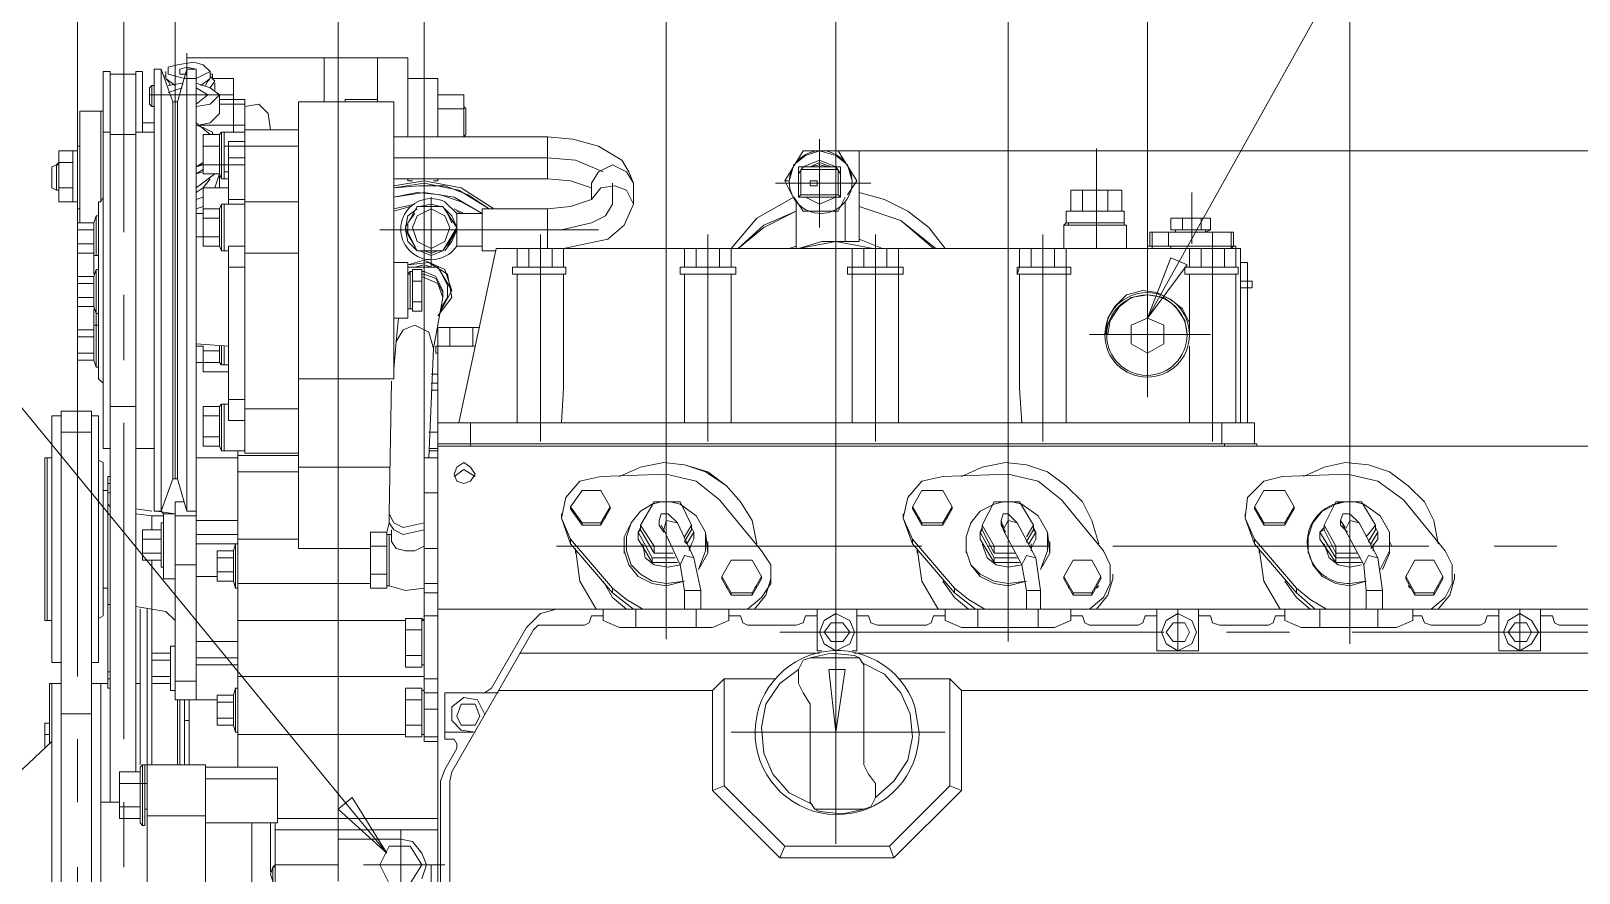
# Model space of a CAD drawing. Header units: millimetres. Extents: x 0.2 to 11.3, y 0.2 to 8.
# Drawn here: x 1.082 to 2.191, y 2.185 to 2.788 of the extents above; entities that cross this region are included whole.
import ezdxf

# ---------------------------------------------------------------- set-up
doc = ezdxf.new("R2010")
doc.units = ezdxf.units.MM
doc.layers.add('PDF_几何图形', color=7, linetype='Continuous')

msp = doc.modelspace()

# ---------------------------------------------------------------- linework, layer by layer
at = {"layer": 'PDF_几何图形', "lineweight": 13}
for points in [[(1.7267, 3.3989), (1.6583, 3.3989), (1.6583, 2.2856)], [(2.3183, 3.2839), (2.2733, 3.2839), (1.8817, 2.5822), (1.87, 2.5772), (1.87, 2.5639)], [(0.87, 2.9939), (0.87, 2.8422), (1.115, 2.8422), (1.115, 2.5156), (1.115, 2.3256)], [(0.9917, 2.9939), (0.9917, 2.8889), (1.1483, 2.8889), (1.1483, 2.7572)], [(1.115, 2.9939), (1.115, 2.9339), (1.185, 2.9339), (1.185, 2.7372), (1.185, 2.4672)], [(1.2383, 2.9939), (1.2383, 2.9339), (1.3017, 2.9339), (1.3017, 2.1856)], [(1.3633, 2.9939), (1.3633, 2.4572), (1.3733, 2.4572)], [(1.5367, 2.9939), (1.5367, 2.4506)], [(1.7817, 2.9939), (1.7817, 2.4506)], [(1.8817, 2.9939), (1.8817, 2.5822), (1.8933, 2.5772), (1.8933, 2.5639)], [(2.0267, 2.9939), (2.0267, 2.4506)], [(1.3367, 2.1989), (0.7, 2.9756), (0.655, 2.9756)], [(1.1933, 2.7572), (1.1883, 2.7572), (1.1883, 2.7606), (1.1933, 2.7622), (1.2, 2.7606), (1.2, 2.3306), (1.2, 2.3089)], [(1.1933, 2.7172), (1.1933, 2.7722)], [(1.3517, 2.7122), (1.3517, 2.7406), (1.3517, 2.7689), (1.1933, 2.7689), (1.1933, 2.7606), (1.1933, 2.4439)], [(1.2917, 2.7372), (1.2917, 2.7689)], [(1.33, 2.7689), (1.33, 2.7372)], [(1.1383, 2.2356), (1.1383, 2.7572), (1.1383, 2.7589), (1.1333, 2.7589), (1.1333, 2.7156), (1.1333, 2.4889), (1.1383, 2.4889), (1.1383, 2.7156), (1.1383, 2.7589)], [(1.1483, 2.6439), (1.1483, 2.7589)], [(1.1567, 2.3189), (1.1567, 2.3206), (1.1567, 2.2572), (1.1567, 2.7572), (1.1567, 2.7589), (1.1567, 2.7156), (1.1567, 2.4889), (1.17, 2.4889)], [(1.1617, 2.7156), (1.1617, 2.7589), (1.1567, 2.7589)], [(1.175, 2.7606), (1.17, 2.7606), (1.17, 2.4439), (1.175, 2.4439), (1.1767, 2.4422), (1.185, 2.4422), (1.1717, 2.4439)], [(1.1783, 2.7589), (1.1783, 2.7539), (1.18, 2.7522), (1.1817, 2.7489)], [(1.185, 2.7489), (1.1783, 2.7539)], [(1.2, 2.7606), (1.1933, 2.7606), (1.1867, 2.7372), (1.1867, 2.4672), (1.1933, 2.4439), (1.2, 2.4439)], [(1.2033, 2.7489), (1.21, 2.7539)], [(1.2067, 2.7489), (1.2083, 2.7522), (1.21, 2.7539), (1.21, 2.7589)], [(1.2117, 2.7572), (1.21, 2.7572), (1.2117, 2.7572), (1.2117, 2.7539), (1.2267, 2.7539), (1.2267, 2.7156)], [(1.21, 2.7556), (1.2133, 2.7522), (1.21, 2.7472)], [(1.3517, 2.7539), (1.3733, 2.7539), (1.3733, 2.7122), (1.3917, 2.7122), (1.3917, 2.7422), (1.3733, 2.7422)], [(1.2267, 2.7422), (1.1667, 2.7422)], [(1.17, 2.7489), (1.1683, 2.7489)], [(1.19, 2.7506), (1.18, 2.7489)], [(1.18, 2.7439), (1.19, 2.7472)], [(1.2, 2.7506), (1.21, 2.7472), (1.2167, 2.7422)], [(1.2, 2.7472), (1.2083, 2.7422), (1.2, 2.7356)], [(1.235, 2.7206), (1.2017, 2.7206), (1.21, 2.7222), (1.2167, 2.7289), (1.2167, 2.7422), (1.21, 2.7356), (1.2, 2.7339)], [(1.2133, 2.7456), (1.2133, 2.7506)], [(1.1333, 2.6689), (1.1317, 2.6656), (1.13, 2.6656), (1.1317, 2.6656), (1.1317, 2.7306), (1.1167, 2.7306), (1.1167, 2.6506)], [(1.1333, 2.7306), (1.1317, 2.7306)], [(1.17, 2.7339), (1.1683, 2.7339)], [(1.1867, 2.7372), (1.1833, 2.7372), (1.185, 2.7372)], [(1.2733, 2.5389), (1.3417, 2.5389), (1.3417, 2.7372), (1.2733, 2.7372), (1.2733, 2.4172), (1.2733, 2.4856), (1.235, 2.4856), (1.235, 2.7389), (1.2267, 2.7389), (1.2167, 2.7389)], [(1.2167, 2.7356), (1.235, 2.7356)], [(1.235, 2.7339), (1.245, 2.7356), (1.2517, 2.7289), (1.2533, 2.7172)], [(1.33, 2.7389), (1.3067, 2.7389), (1.3067, 2.7372)], [(1.3917, 2.7322), (1.3733, 2.7322)], [(1.3917, 2.7339), (1.3933, 2.7322), (1.3933, 2.7139), (1.3917, 2.7122)], [(1.17, 2.7222), (1.1617, 2.7222)], [(1.21, 2.7139), (1.2, 2.7222), (1.2, 2.7206), (1.205, 2.7189), (1.2117, 2.7156), (1.2117, 2.7139)], [(1.1383, 2.7156), (1.1333, 2.7156)], [(1.1383, 2.7156), (1.1383, 2.7156)], [(1.1567, 2.7139), (1.1383, 2.7139)], [(1.1567, 2.7156), (1.1567, 2.7156)], [(1.17, 2.7156), (1.1567, 2.7156)], [(1.22, 2.6822), (1.22, 2.7156), (1.2183, 2.7156), (1.2183, 2.6822), (1.2167, 2.6856), (1.2133, 2.6856), (1.2, 2.6756)], [(1.2133, 2.6756), (1.2167, 2.6856), (1.205, 2.6856), (1.205, 2.7139), (1.2167, 2.7139), (1.2183, 2.7156), (1.235, 2.7156)], [(1.2167, 2.7139), (1.2167, 2.7056)], [(1.2233, 2.6639), (1.2233, 2.7089), (1.235, 2.7089)], [(1.2733, 2.7172), (1.235, 2.7172)], [(1.3417, 2.6822), (1.4517, 2.6822), (1.4517, 2.7122), (1.3417, 2.7122)], [(1.5133, 2.6789), (1.51, 2.6872), (1.505, 2.6956), (1.4883, 2.7056), (1.47, 2.7106), (1.4517, 2.7122)], [(1.6467, 2.7106), (1.6467, 2.6472)], [(1.115, 2.6656), (1.1017, 2.6656), (1.1017, 2.7022), (1.1117, 2.7022), (1.1117, 2.6656)], [(1.1117, 2.7022), (1.115, 2.7022)], [(1.1167, 2.6606), (1.115, 2.6606), (1.115, 2.7056), (1.1167, 2.7056)], [(1.2167, 2.6922), (1.2167, 2.6856), (1.2167, 2.7056), (1.205, 2.7056)], [(1.2733, 2.7056), (1.235, 2.7056), (1.22, 2.7056)], [(1.235, 2.6972), (1.2233, 2.6972)], [(1.4917, 2.6872), (1.4717, 2.6956), (1.4517, 2.6972), (1.3417, 2.6972)], [(1.6267, 2.6706), (1.6217, 2.6806), (1.625, 2.6806), (1.6283, 2.6922), (1.6367, 2.6989), (1.6467, 2.7022), (1.6583, 2.6989), (1.6667, 2.6922), (1.67, 2.6806)], [(1.6217, 2.6806), (1.635, 2.7022), (1.6217, 2.6806)], [(1.6617, 2.6756), (1.6617, 2.6856), (1.6583, 2.6906), (1.6467, 2.6956), (1.635, 2.6906), (1.6317, 2.6856), (1.6317, 2.6756)], [(1.635, 2.7022), (1.635, 2.7022)], [(1.635, 2.7022), (1.66, 2.7022), (1.635, 2.7022)], [(1.6483, 2.7022), (1.6483, 2.7022)], [(1.6483, 2.7022), (1.675, 2.7022)], [(1.6733, 2.6806), (1.66, 2.7022), (1.6733, 2.6806)], [(1.66, 2.7022), (1.66, 2.7022)], [(3.4183, 2.7022), (1.675, 2.7022), (1.675, 2.6372), (1.665, 2.6372)], [(1.845, 2.6322), (1.845, 2.7039)], [(1.1, 2.6922), (1.0967, 2.6906)], [(1.1017, 2.6922), (1.1, 2.6922), (1.1017, 2.6939), (1.1117, 2.6939)], [(1.205, 2.6922), (1.2033, 2.6922), (1.2, 2.6906), (1.205, 2.6939)], [(1.235, 2.6922), (1.205, 2.6922), (1.2, 2.6906), (1.2, 2.6856), (1.205, 2.6889)], [(1.205, 2.6872), (1.2, 2.6856)], [(1.2133, 2.6856), (1.2133, 2.6856)], [(1.22, 2.6872), (1.2233, 2.6872)], [(1.5133, 2.6639), (1.5083, 2.6739), (1.5, 2.6772), (1.49, 2.6756), (1.4833, 2.6672), (1.4833, 2.6789), (1.4883, 2.6872), (1.4983, 2.6922), (1.5083, 2.6872), (1.5133, 2.6789), (1.5133, 2.6639), (1.5067, 2.6489), (1.495, 2.6389), (1.4633, 2.6322), (1.43, 2.6322)], [(1.6317, 2.6906), (1.6317, 2.6689), (1.6333, 2.6706), (1.6333, 2.6889), (1.66, 2.6889), (1.66, 2.6706), (1.6617, 2.6689), (1.6617, 2.6906)], [(1.6617, 2.6906), (1.6317, 2.6906), (1.6617, 2.6906)], [(1.6533, 2.6906), (1.6467, 2.6922), (1.64, 2.6906), (1.6467, 2.6939), (1.655, 2.6906)], [(1.1017, 2.6739), (1.1, 2.6739)], [(1.1117, 2.6756), (1.1017, 2.6756)], [(1.205, 2.6756), (1.2, 2.6722), (1.205, 2.6756), (1.21, 2.6822)], [(1.2233, 2.6756), (1.205, 2.6756), (1.205, 2.6606)], [(1.2167, 2.6756), (1.2167, 2.6822), (1.2167, 2.6839)], [(1.2233, 2.6822), (1.2183, 2.6822)], [(1.4133, 2.6606), (1.39, 2.6756), (1.3633, 2.6806), (1.3417, 2.6772)], [(1.355, 2.6806), (1.3517, 2.6806), (1.3517, 2.6822)], [(1.3733, 2.6822), (1.3733, 2.6806), (1.37, 2.6806)], [(1.4517, 2.6822), (1.4683, 2.6806), (1.4833, 2.6756)], [(1.4617, 2.6456), (1.4833, 2.6506), (1.4933, 2.6556), (1.4983, 2.6639), (1.4983, 2.6789)], [(1.6833, 2.6789), (1.615, 2.6789)], [(1.64, 2.6789), (1.645, 2.6789)], [(1.6667, 2.6706), (1.6733, 2.6806)], [(1.67, 2.6806), (1.67, 2.6806)], [(1.6733, 2.6806), (1.6733, 2.6806)], [(1.8633, 2.6589), (1.8633, 2.6739), (1.8267, 2.6739), (1.8267, 2.6589)], [(1.835, 2.6589), (1.835, 2.6739)], [(1.8533, 2.6739), (1.8533, 2.6589)], [(1.1333, 2.5356), (1.13, 2.5389), (1.13, 2.6656)], [(1.205, 2.6689), (1.2, 2.6672)], [(1.205, 2.6622), (1.2, 2.6606)], [(1.235, 2.6639), (1.2183, 2.6639)], [(1.22, 2.6639), (1.22, 2.6306)], [(1.235, 2.6672), (1.2233, 2.6672)], [(1.235, 2.6656), (1.2733, 2.6656)], [(1.405, 2.6572), (1.39, 2.6656), (1.375, 2.6706), (1.3583, 2.6722), (1.3417, 2.6689), (1.3633, 2.6722), (1.385, 2.6689), (1.405, 2.6572), (1.3867, 2.6572), (1.3867, 2.6339), (1.405, 2.6339)], [(1.3567, 2.6639), (1.3417, 2.6606)], [(1.3533, 2.6622), (1.3417, 2.6589)], [(1.3583, 2.6306), (1.3517, 2.6372), (1.35, 2.6456), (1.35, 2.6472), (1.3583, 2.6622), (1.3767, 2.6622), (1.3867, 2.6472), (1.3767, 2.6306), (1.3867, 2.6456), (1.3867, 2.6472), (1.3833, 2.6556), (1.3783, 2.6606)], [(1.3683, 2.6689), (1.3683, 2.6189), (1.3567, 2.6189), (1.3633, 2.6206), (1.3683, 2.6189)], [(1.375, 2.6622), (1.3683, 2.6639), (1.36, 2.6622)], [(1.365, 2.6622), (1.3717, 2.6622)], [(1.4833, 2.6672), (1.4683, 2.6622), (1.4517, 2.6606)], [(1.55, 2.6322), (1.5833, 2.6322), (1.6017, 2.6539), (1.6283, 2.6689), (1.635, 2.6589), (1.66, 2.6589), (1.665, 2.6689)], [(1.63, 2.6656), (1.63, 2.6322)], [(1.6317, 2.6689), (1.6617, 2.6689), (1.66, 2.6706), (1.6333, 2.6706), (1.66, 2.6706)], [(1.665, 2.6656), (1.665, 2.6372), (1.6483, 2.6372), (1.6317, 2.6322), (1.6583, 2.6372), (1.685, 2.6322)], [(1.6367, 2.6689), (1.6467, 2.6639), (1.6583, 2.6689)], [(1.6533, 2.6689), (1.64, 2.6689)], [(1.675, 2.6722), (1.6933, 2.6672), (1.71, 2.6589), (1.725, 2.6472), (1.7367, 2.6322)], [(1.7283, 2.6322), (1.705, 2.6522), (1.675, 2.6622), (1.705, 2.6522), (1.73, 2.6322)], [(1.9133, 2.6722), (1.9133, 2.6356)], [(1.1283, 2.6272), (1.1283, 2.6556), (1.1267, 2.6506)], [(1.13, 2.6556), (1.1283, 2.6556)], [(1.205, 2.6572), (1.2, 2.6572)], [(1.205, 2.6539), (1.2167, 2.6539), (1.2167, 2.6339), (1.2167, 2.6406), (1.205, 2.6406), (1.2, 2.6406)], [(1.2167, 2.6606), (1.2167, 2.6539)], [(1.3583, 2.6606), (1.3517, 2.6556), (1.35, 2.6472)], [(1.3517, 2.6422), (1.3567, 2.6339), (1.3517, 2.6422), (1.3517, 2.6506), (1.3567, 2.6572)], [(1.38, 2.6572), (1.3833, 2.6506)], [(1.385, 2.6606), (1.3917, 2.6572)], [(1.39, 2.6572), (1.3867, 2.6589)], [(1.415, 2.6306), (1.405, 2.6306), (1.405, 2.6606), (1.4517, 2.6606), (1.4517, 2.6322)], [(1.8217, 2.6322), (1.8217, 2.6489), (1.8233, 2.6506), (1.8233, 2.6589), (1.865, 2.6589), (1.865, 2.6506), (1.865, 2.6489)], [(1.9267, 2.6456), (1.8983, 2.6456), (1.8983, 2.6539), (1.9267, 2.6539), (1.9267, 2.6456), (1.9233, 2.6439), (1.9233, 2.6456)], [(1.9067, 2.6539), (1.9067, 2.6456)], [(1.92, 2.6456), (1.92, 2.6539)], [(1.1267, 2.6139), (1.1267, 2.6272), (1.1267, 2.6289), (1.115, 2.6289), (1.115, 2.6506), (1.1267, 2.6506), (1.1267, 2.6456)], [(1.115, 2.6456), (1.1267, 2.6456), (1.1267, 2.6289), (1.1267, 2.6356), (1.115, 2.6356)], [(1.4883, 2.6456), (1.3317, 2.6456)], [(1.355, 2.6472), (1.355, 2.6472)], [(1.3817, 2.6472), (1.3783, 2.6372), (1.3683, 2.6322), (1.3583, 2.6372), (1.355, 2.6472)], [(1.3783, 2.6306), (1.3833, 2.6372), (1.3867, 2.6456)], [(1.3817, 2.6472), (1.3817, 2.6472)], [(1.4467, 2.6422), (1.4467, 2.4939)], [(1.5667, 2.4939), (1.5667, 2.6422)], [(1.6867, 2.6422), (1.6867, 2.4939)], [(1.8067, 2.6422), (1.8067, 2.4939)], [(1.8217, 2.6489), (1.8667, 2.6489), (1.8667, 2.6322)], [(1.865, 2.6506), (1.8233, 2.6506)], [(1.825, 2.6506), (1.825, 2.6489)], [(1.9417, 2.6439), (1.9417, 2.6339), (1.9417, 2.6322), (1.9433, 2.6339), (1.9433, 2.6439), (1.8833, 2.6439), (1.8833, 2.6339), (1.885, 2.6339), (1.885, 2.6322)], [(1.885, 2.6439), (1.885, 2.6339)], [(1.8967, 2.6339), (1.8967, 2.6439)], [(1.9017, 2.6456), (1.9017, 2.6439)], [(1.9283, 2.6322), (1.9283, 2.6439)], [(1.9283, 2.6422), (1.9283, 2.4939)], [(1.2233, 2.6306), (1.2183, 2.6306)], [(1.235, 2.5089), (1.2233, 2.5089), (1.2233, 2.6339), (1.235, 2.6339)], [(1.235, 2.6289), (1.2733, 2.6289)], [(1.3583, 2.6306), (1.3583, 2.6306)], [(1.3583, 2.6306), (1.3767, 2.6306), (1.3583, 2.6306)], [(1.36, 2.6306), (1.3683, 2.6272), (1.3767, 2.6306)], [(1.3767, 2.6306), (1.3767, 2.6306)], [(1.43, 2.6189), (1.43, 2.6322), (1.415, 2.6322), (1.3883, 2.5072)], [(1.4383, 2.6322), (1.4383, 2.6189)], [(1.455, 2.6322), (1.455, 2.6189)], [(1.4633, 2.6189), (1.4633, 2.6322), (1.55, 2.6322), (1.55, 2.6189)], [(1.5583, 2.6189), (1.5583, 2.6322)], [(1.575, 2.6322), (1.575, 2.6189)], [(1.5833, 2.6189), (1.5833, 2.6322), (1.67, 2.6322), (1.67, 2.5322), (1.67, 2.5072)], [(1.63, 2.6339), (1.625, 2.6322)], [(1.67, 2.6322), (1.7033, 2.6322)], [(1.675, 2.6389), (1.6917, 2.6322)], [(1.6783, 2.6322), (1.6783, 2.6189)], [(1.695, 2.6322), (1.695, 2.6189)], [(1.7883, 2.6139), (1.8267, 2.6139), (1.8267, 2.6189), (1.7883, 2.6189), (1.7883, 2.6139), (1.79, 2.6189), (1.79, 2.6322), (1.7033, 2.6322), (1.7033, 2.5322), (1.7033, 2.5072)], [(1.79, 2.6322), (1.8233, 2.6322)], [(1.7983, 2.6322), (1.7983, 2.6189)], [(1.815, 2.6322), (1.815, 2.6189)], [(1.9117, 2.6189), (1.9117, 2.6322), (1.8233, 2.6322), (1.8233, 2.5322), (1.8233, 2.5072)], [(1.8817, 2.6322), (1.8817, 2.6339), (1.945, 2.6339), (1.945, 2.6189)], [(1.8983, 2.6339), (1.8983, 2.6322)], [(1.9117, 2.6322), (1.945, 2.6322), (1.9483, 2.6322), (1.9483, 2.5072)], [(1.92, 2.6189), (1.92, 2.6322)], [(1.9367, 2.6322), (1.9367, 2.6189)], [(1.13, 2.6272), (1.1267, 2.6272)], [(1.235, 2.6189), (1.2233, 2.6189)], [(1.3417, 2.5822), (1.3517, 2.5822), (1.3517, 2.6222), (1.3417, 2.6222)], [(1.3733, 2.5839), (1.3833, 2.5972), (1.38, 2.6139), (1.3667, 2.6222), (1.3517, 2.6206), (1.3633, 2.6239), (1.3783, 2.6172), (1.3833, 2.6022), (1.375, 2.5872)], [(1.3517, 2.6189), (1.3517, 2.6189)], [(1.3517, 2.6189), (1.3517, 2.6172), (1.3517, 2.6189)], [(1.3733, 2.6189), (1.3733, 2.6189)], [(1.3733, 2.6189), (1.3833, 2.6022), (1.3733, 2.6189)], [(1.9483, 2.6222), (1.9533, 2.6222), (1.9533, 2.5072)], [(1.1267, 2.5689), (1.1267, 2.5739), (1.115, 2.5739), (1.115, 2.5522), (1.1267, 2.5522), (1.1283, 2.5472), (1.1283, 2.6172), (1.1267, 2.6122)], [(1.13, 2.5856), (1.1283, 2.5856), (1.1267, 2.5906), (1.115, 2.5906), (1.115, 2.6122), (1.1267, 2.6122), (1.1267, 2.6072)], [(1.115, 2.6072), (1.1267, 2.6072), (1.1267, 2.5906), (1.1267, 2.5972), (1.115, 2.5972)], [(1.13, 2.6172), (1.1283, 2.6172)], [(1.345, 2.5822), (1.3433, 2.5656), (1.3483, 2.5739), (1.3567, 2.5772), (1.3667, 2.5722), (1.37, 2.5606), (1.3767, 2.5972), (1.3733, 2.6072), (1.3617, 2.6122)], [(1.3533, 2.6139), (1.3517, 2.6139), (1.3533, 2.6156), (1.355, 2.6156)], [(1.3533, 2.5889), (1.3533, 2.6156)], [(1.3617, 2.6089), (1.355, 2.6089)], [(1.3633, 2.6156), (1.3617, 2.6156), (1.3633, 2.6156), (1.3717, 2.6122), (1.3767, 2.6022), (1.3767, 2.6006), (1.3717, 2.6106), (1.3633, 2.6139), (1.3617, 2.6139), (1.3633, 2.6139)], [(1.38, 2.6056), (1.375, 2.6156), (1.38, 2.6056), (1.38, 2.5972), (1.375, 2.5889)], [(1.43, 2.5072), (1.43, 2.5322), (1.43, 2.6139)], [(1.4633, 2.6139), (1.4633, 2.5322), (1.4617, 2.5072)], [(1.55, 2.5072), (1.55, 2.5322), (1.55, 2.6139)], [(1.5833, 2.6139), (1.5833, 2.5322), (1.5833, 2.5072)], [(1.79, 2.6139), (1.79, 2.5322), (1.7917, 2.5072)], [(1.9117, 2.6139), (1.9117, 2.5789), (1.9067, 2.5889), (1.8983, 2.5956), (1.8883, 2.6006), (1.8783, 2.6022), (1.8667, 2.5989), (1.8583, 2.5906), (1.8533, 2.5822), (1.8517, 2.5706), (1.8533, 2.5706), (1.855, 2.5806), (1.8617, 2.5906), (1.87, 2.5972), (1.8817, 2.5989), (1.8933, 2.5972), (1.9017, 2.5906), (1.9083, 2.5806), (1.91, 2.5706), (1.9083, 2.5806), (1.9017, 2.5906), (1.8933, 2.5972), (1.8817, 2.5989), (1.87, 2.5972), (1.8617, 2.5906), (1.855, 2.5806), (1.8533, 2.5706)], [(1.8817, 2.6089), (1.8817, 2.5256)], [(1.945, 2.6139), (1.945, 2.5322), (1.945, 2.5072)], [(1.9483, 2.6089), (1.9567, 2.6089), (1.9567, 2.6039), (1.9483, 2.6039)], [(1.1483, 2.5522), (1.1483, 2.5989)], [(1.3767, 2.5972), (1.3767, 2.6006)], [(1.3833, 2.6022), (1.3833, 2.6022)], [(1.3833, 2.6022), (1.3833, 2.6022)], [(1.1267, 2.5889), (1.1267, 2.5772), (1.1267, 2.5739)], [(1.355, 2.5889), (1.3517, 2.5889)], [(1.3617, 2.5939), (1.355, 2.5939)], [(1.13, 2.5772), (1.1267, 2.5772)], [(1.4033, 1.9556), (1.4033, 1.9289), (1.4033, 1.9339), (1.39, 1.9339), (1.3733, 1.9339), (1.3733, 2.5756), (1.4033, 2.5756)], [(1.3817, 2.5756), (1.3817, 2.5622)], [(1.3983, 2.5756), (1.3983, 2.5622)], [(1.9117, 2.5789), (1.9117, 2.5706)], [(1.115, 2.5689), (1.1267, 2.5689), (1.1267, 2.5522), (1.1267, 2.5572), (1.115, 2.5572)], [(1.2233, 2.5622), (1.2, 2.5639)], [(1.2, 2.5506), (1.205, 2.5506), (1.2167, 2.5506), (1.2183, 2.5489), (1.2183, 2.5622)], [(1.2233, 2.5439), (1.205, 2.5439), (1.205, 2.5506), (1.205, 2.5622), (1.2, 2.5622)], [(1.205, 2.5589), (1.2167, 2.5589), (1.2167, 2.5506), (1.2167, 2.5622)], [(1.22, 2.5489), (1.22, 2.5622)], [(1.3433, 2.5656), (1.3417, 2.5456)], [(1.3733, 2.5572), (1.3717, 2.5572), (1.3717, 2.5622), (1.4, 2.5622)], [(1.9267, 2.5706), (1.84, 2.5706)], [(1.87, 2.5639), (1.8817, 2.5572), (1.87, 2.5639)], [(1.8817, 2.5572), (1.8933, 2.5639), (1.8817, 2.5572)], [(1.91, 2.5706), (1.91, 2.5706)], [(1.9117, 2.5706), (1.9117, 2.5706)], [(1.9117, 2.5622), (1.9117, 2.5322), (1.9117, 2.5072)], [(1.3667, 2.4822), (1.37, 2.5606)], [(1.8817, 2.5572), (1.8817, 2.5572)], [(1.13, 2.5472), (1.1283, 2.5472)], [(1.2183, 2.5489), (1.2233, 2.5489)], [(1.3733, 2.5422), (1.3683, 2.5422)], [(1.34, 2.5372), (1.3383, 2.4422)], [(1.3733, 2.5356), (1.3683, 2.5356)], [(1.3733, 2.5306), (1.3683, 2.5306)], [(1.1567, 2.5189), (1.1383, 2.5189)], [(1.2167, 2.5189), (1.2167, 2.5122)], [(1.2233, 2.5206), (1.2183, 2.5206)], [(1.22, 2.5206), (1.22, 2.4872)], [(1.235, 2.5239), (1.2233, 2.5239)], [(1.1033, 2.5122), (1.0967, 2.5122), (1.0967, 2.3356), (1.1033, 2.3356), (1.1033, 2.5122), (1.1033, 2.5106)], [(1.1033, 2.3189), (1.1033, 2.3206), (1.1033, 2.0089), (1.1033, 2.5156), (1.125, 2.5156), (1.125, 2.0089), (1.1033, 2.0089)], [(1.125, 2.5106), (1.125, 2.5122), (1.125, 2.3356), (1.125, 2.3372)], [(1.125, 2.5122), (1.13, 2.5122), (1.13, 2.3356), (1.125, 2.3356)], [(1.1483, 2.2806), (1.1483, 2.5072)], [(1.205, 2.5122), (1.2167, 2.5122), (1.2167, 2.4906), (1.2167, 2.4972), (1.205, 2.4972)], [(1.235, 2.5172), (1.2733, 2.5172)], [(1.3733, 2.5072), (1.9583, 2.5072), (1.9583, 2.4922)], [(1.3967, 2.5072), (1.3967, 2.4906)], [(1.935, 2.5072), (1.935, 2.4922)], [(1.125, 2.5006), (1.1033, 2.5006)], [(1.3733, 2.5006), (1.3667, 2.5006)], [(1.1383, 2.4889), (1.1383, 2.4889)], [(1.1567, 2.4889), (1.1567, 2.4889)], [(1.235, 2.4872), (1.2183, 2.4872)], [(1.23, 2.4872), (1.23, 2.2606)], [(1.3667, 2.4872), (1.3733, 2.4872), (1.3733, 2.4906), (2.8483, 2.4906), (2.895, 2.4906), (2.915, 2.4906)], [(1.3733, 2.4889), (1.3667, 2.4889)], [(1.3733, 2.4922), (1.96, 2.4922), (1.96, 2.4906)], [(1.5367, 2.4856), (1.5367, 2.3522)], [(1.7817, 2.4856), (1.7817, 2.3506)], [(1.9367, 2.4906), (1.9367, 2.4922)], [(2.0267, 2.3489), (2.0267, 2.4856)], [(1.0967, 2.4822), (1.0933, 2.4822)], [(1.13, 2.4806), (1.1333, 2.4789)], [(1.1333, 2.4789), (1.1333, 2.3689), (1.1333, 2.4789)], [(1.23, 2.4822), (1.2, 2.4822)], [(1.2733, 2.4839), (1.23, 2.4839)], [(1.3383, 2.4756), (1.2733, 2.4756)], [(1.3733, 2.4822), (1.3633, 2.4822), (1.3633, 2.2789), (1.3733, 2.2789)], [(1.4, 2.4689), (1.3917, 2.4739), (1.385, 2.4689)], [(1.1383, 2.4689), (1.1367, 2.4689), (1.1367, 2.3172), (1.1383, 2.3172), (1.1367, 2.3172)], [(1.1383, 2.4639), (1.1367, 2.4639)], [(1.1867, 2.4672), (1.1833, 2.4672)], [(1.2733, 2.4722), (1.23, 2.4722)], [(1.4683, 2.4206), (1.4617, 2.4389), (1.465, 2.4539), (1.475, 2.4656), (1.49, 2.4689), (1.5367, 2.4706), (1.5583, 2.4656), (1.575, 2.4522), (1.605, 2.4156), (1.6117, 2.4056), (1.6117, 2.3922), (1.605, 2.3822), (1.595, 2.3739)], [(1.7133, 2.4206), (1.7133, 2.4239), (1.7433, 2.3889), (1.7433, 2.3856), (1.7133, 2.4206), (1.7067, 2.4389), (1.71, 2.4539), (1.72, 2.4656), (1.735, 2.4689), (1.7817, 2.4706), (1.8033, 2.4656), (1.82, 2.4522), (1.85, 2.4156), (1.855, 2.4056), (1.855, 2.3922), (1.85, 2.3822), (1.84, 2.3739)], [(1.9583, 2.4206), (1.9517, 2.4389), (1.9533, 2.4539), (1.965, 2.4656), (1.9783, 2.4689), (2.025, 2.4706), (2.0467, 2.4656), (2.065, 2.4522), (2.095, 2.4156), (2.1, 2.4056), (2.1, 2.3922), (2.095, 2.3822), (2.085, 2.3739)], [(1.0917, 2.4572), (1.0917, 2.3906)], [(1.0917, 2.4572), (1.0917, 2.4572)], [(1.1367, 2.4589), (1.1333, 2.4589)], [(1.1383, 2.4572), (1.1367, 2.4572)], [(1.4683, 2.4456), (1.4683, 2.4472), (1.4767, 2.4589), (1.49, 2.4589), (1.4967, 2.4472), (1.49, 2.4356), (1.49, 2.4339), (1.4967, 2.4456), (1.4967, 2.4472)], [(1.7417, 2.4456), (1.7417, 2.4472), (1.735, 2.4589), (1.72, 2.4589), (1.7133, 2.4472), (1.7133, 2.4456)], [(1.9583, 2.4456), (1.9583, 2.4472), (1.965, 2.4589), (1.98, 2.4589), (1.9867, 2.4472), (1.9867, 2.4456), (1.98, 2.4339), (1.98, 2.4356), (1.9867, 2.4472)], [(1.1383, 2.4472), (1.1367, 2.4489)], [(1.1683, 2.4439), (1.1567, 2.4456)], [(1.1683, 2.4406), (1.1567, 2.4422)], [(1.1767, 2.4406), (1.1683, 2.4406), (1.1683, 2.4306)], [(1.1767, 2.4422), (1.1767, 2.3956), (1.185, 2.3956)], [(1.1917, 2.4506), (1.185, 2.4506), (1.185, 2.3089), (1.215, 2.3089)], [(1.2, 2.4406), (1.185, 2.4406)], [(1.325, 2.3889), (1.3367, 2.3889), (1.3367, 2.4289), (1.3383, 2.4356), (1.3383, 2.4422), (1.3417, 2.4356), (1.3483, 2.4322), (1.3633, 2.4356)], [(1.4617, 2.4422), (1.4617, 2.4389), (1.4683, 2.4239), (1.4683, 2.4206), (1.4983, 2.3856), (1.4983, 2.3889), (1.4683, 2.4239)], [(1.4733, 2.4389), (1.4717, 2.4406)], [(1.4933, 2.4389), (1.4933, 2.4406)], [(1.5267, 2.4489), (1.5183, 2.4439), (1.5117, 2.4356), (1.5083, 2.4256), (1.5083, 2.4156), (1.5117, 2.4056), (1.5183, 2.3989), (1.5267, 2.3939), (1.5367, 2.3922), (1.55, 2.3939), (1.5367, 2.3906), (1.5267, 2.3922), (1.5167, 2.3972), (1.51, 2.4056), (1.5067, 2.4156), (1.5067, 2.4256), (1.5117, 2.4356), (1.5183, 2.4439), (1.5267, 2.4489), (1.5333, 2.4506), (1.54, 2.4506), (1.5467, 2.4489), (1.5583, 2.4406), (1.565, 2.4289), (1.5667, 2.4139), (1.56, 2.4022), (1.565, 2.4156), (1.565, 2.4289), (1.5583, 2.4406), (1.5467, 2.4489)], [(1.555, 2.4306), (1.555, 2.4339), (1.5467, 2.4506), (1.5283, 2.4506), (1.5183, 2.4339)], [(1.545, 2.4356), (1.5383, 2.4422), (1.5333, 2.4422), (1.5317, 2.4372)], [(1.535, 2.4506), (1.5383, 2.4506)], [(1.7067, 2.4422), (1.7067, 2.4389), (1.7133, 2.4239)], [(1.7183, 2.4389), (1.7167, 2.4406)], [(1.7383, 2.4389), (1.7383, 2.4406)], [(1.7717, 2.4489), (1.7617, 2.4439), (1.755, 2.4356), (1.7517, 2.4256), (1.7517, 2.4156), (1.755, 2.4056), (1.7617, 2.3989), (1.7717, 2.3939), (1.7817, 2.3922), (1.795, 2.3939), (1.7817, 2.3906), (1.7717, 2.3922), (1.7617, 2.3972), (1.755, 2.4056), (1.7517, 2.4156), (1.7517, 2.4256), (1.755, 2.4356), (1.7617, 2.4439), (1.7717, 2.4489), (1.7783, 2.4506), (1.785, 2.4506), (1.7917, 2.4489), (1.8033, 2.4406), (1.81, 2.4289), (1.8117, 2.4139), (1.805, 2.4022), (1.81, 2.4156), (1.81, 2.4289), (1.8033, 2.4406), (1.7917, 2.4489)], [(1.8017, 2.4239), (1.8017, 2.4289), (1.8, 2.4306), (1.8, 2.4339), (1.79, 2.4506), (1.7717, 2.4506), (1.7633, 2.4339)], [(1.7767, 2.4372), (1.7783, 2.4422), (1.7817, 2.4422), (1.7883, 2.4356), (1.7817, 2.4372), (1.7783, 2.4306), (1.7917, 2.4056), (1.795, 2.4122), (1.8017, 2.4106), (1.7883, 2.4356)], [(1.78, 2.4506), (1.7833, 2.4506)], [(1.9517, 2.4422), (1.9517, 2.4389), (1.9583, 2.4239), (1.9583, 2.4206), (1.9883, 2.3856), (1.9883, 2.3889), (1.9583, 2.4239)], [(1.9633, 2.4389), (1.9617, 2.4406)], [(1.9817, 2.4389), (1.9833, 2.4406)], [(2.045, 2.4306), (2.045, 2.4339), (2.035, 2.4506), (2.0167, 2.4506), (2.0083, 2.4339)], [(2.0333, 2.4356), (2.0467, 2.4106), (2.04, 2.4122), (2.0367, 2.4056), (2.0233, 2.4306), (2.0267, 2.4372), (2.0333, 2.4356), (2.0267, 2.4422), (2.0217, 2.4422), (2.02, 2.4372)], [(2.0367, 2.4489), (2.0483, 2.4406), (2.055, 2.4289), (2.055, 2.4156), (2.0483, 2.4022)], [(1.175, 2.4089), (1.1617, 2.4089), (1.1617, 2.4306), (1.175, 2.4306)], [(1.1767, 2.4356), (1.175, 2.4356), (1.175, 2.4039), (1.1767, 2.4039)], [(1.23, 2.4372), (1.2, 2.4372)], [(1.3383, 2.4356), (1.3417, 2.4306), (1.3483, 2.4272), (1.3633, 2.4306)], [(1.34, 2.4306), (1.34, 2.4222), (1.3433, 2.4172), (1.35, 2.4156), (1.3567, 2.4156), (1.3633, 2.4189)], [(1.4767, 2.4356), (1.49, 2.4356), (1.49, 2.4339), (1.4767, 2.4339)], [(1.4817, 2.4339), (1.485, 2.4339)], [(1.5183, 2.4322), (1.5167, 2.4289)], [(1.5317, 2.4339), (1.535, 2.4289)], [(1.5367, 2.4372), (1.535, 2.4306), (1.5367, 2.4372), (1.545, 2.4356), (1.5567, 2.4106), (1.55, 2.4122), (1.5467, 2.4056), (1.535, 2.4306), (1.5333, 2.4339)], [(1.55, 2.4256), (1.555, 2.4339), (1.555, 2.4306), (1.55, 2.4222), (1.5517, 2.4206), (1.5567, 2.4289), (1.5567, 2.4239), (1.5533, 2.4172)], [(1.555, 2.4322), (1.5567, 2.4289), (1.5567, 2.4239)], [(1.72, 2.4356), (1.735, 2.4356)], [(1.72, 2.4339), (1.735, 2.4339)], [(1.7267, 2.4339), (1.73, 2.4339)], [(1.7633, 2.4322), (1.7617, 2.4289), (1.7617, 2.4239), (1.7717, 2.4072), (1.7717, 2.4106), (1.7617, 2.4289), (1.7633, 2.4306), (1.7717, 2.4139), (1.7717, 2.4189), (1.7633, 2.4339), (1.7633, 2.4306)], [(1.78, 2.4289), (1.7767, 2.4339), (1.7767, 2.4372), (1.7783, 2.4322)], [(1.7783, 2.4306), (1.7783, 2.4339)], [(1.795, 2.4256), (1.8, 2.4339), (1.8, 2.4306), (1.795, 2.4222), (1.7967, 2.4206), (1.8017, 2.4289), (1.8017, 2.4239), (1.7983, 2.4172)], [(1.8, 2.4322), (1.8017, 2.4289)], [(1.965, 2.4356), (1.98, 2.4356), (1.98, 2.4339), (1.965, 2.4339)], [(1.9717, 2.4339), (1.9733, 2.4339)], [(2.0083, 2.4322), (2.005, 2.4289)], [(2.0233, 2.4322), (2.02, 2.4372), (2.02, 2.4339), (2.025, 2.4289)], [(2.0233, 2.4306), (2.0217, 2.4339)], [(2.0383, 2.4256), (2.045, 2.4339), (2.045, 2.4306), (2.04, 2.4222), (2.0417, 2.4206), (2.0467, 2.4289), (2.0467, 2.4239), (2.0417, 2.4172)], [(2.045, 2.4322), (2.0467, 2.4289), (2.0467, 2.4239)], [(1.175, 2.4239), (1.1617, 2.4239)], [(1.23, 2.4272), (1.2, 2.4272)], [(1.23, 2.4206), (1.2, 2.4206)], [(1.23, 2.4239), (1.23, 2.4239)], [(1.2733, 2.4239), (1.23, 2.4239)], [(1.325, 2.4256), (1.325, 2.3889), (1.325, 2.4289), (1.3367, 2.4289)], [(1.325, 2.4189), (1.3367, 2.4189)], [(1.3367, 2.4272), (1.3383, 2.4272), (1.3383, 2.3906), (1.3367, 2.3906)], [(1.34, 2.4272), (1.3383, 2.4272)], [(1.72, 2.4189), (1.4583, 2.4189)], [(1.5067, 2.4222), (1.5067, 2.4189)], [(1.5067, 2.4206), (1.5067, 2.4172), (1.5067, 2.4139)], [(1.55, 2.3872), (1.5467, 2.4056), (1.5383, 2.4039), (1.5283, 2.4056), (1.5217, 2.4106), (1.52, 2.4206)], [(1.54, 2.4189), (1.5283, 2.4189), (1.5283, 2.4139), (1.5417, 2.4139)], [(1.555, 2.4206), (1.5533, 2.4156)], [(1.5667, 2.4189), (1.5667, 2.4222)], [(1.5667, 2.4139), (1.5667, 2.4172), (1.5667, 2.4206)], [(1.7517, 2.4222), (1.7517, 2.4189)], [(1.7517, 2.4139), (1.7517, 2.4172), (1.7517, 2.4206)], [(1.795, 2.3872), (1.7917, 2.4056), (1.7817, 2.4039), (1.7733, 2.4056), (1.7667, 2.4106), (1.7633, 2.4206)], [(1.7667, 2.4189), (1.8117, 2.4189), (1.8117, 2.4222)], [(1.785, 2.4189), (1.7717, 2.4189), (1.7717, 2.4139), (1.7867, 2.4139)], [(1.7983, 2.4206), (1.7983, 2.4156)], [(1.8117, 2.4206), (1.8117, 2.4172), (1.8117, 2.4139)], [(1.8567, 2.4189), (2.0833, 2.4189)], [(1.9967, 2.4222), (1.9967, 2.4189)], [(1.9967, 2.4139), (1.9967, 2.4172), (1.9967, 2.4206)], [(2.035, 2.4056), (2.0267, 2.4039), (2.0183, 2.4056), (2.0117, 2.4106), (2.0083, 2.4206)], [(2.0333, 2.4106), (2.0167, 2.4106), (2.0167, 2.4072), (2.0167, 2.4189), (2.03, 2.4189)], [(2.0433, 2.4206), (2.0433, 2.4156)], [(2.0567, 2.4189), (2.055, 2.4222)], [(2.055, 2.4139), (2.055, 2.4172), (2.055, 2.4206)], [(2.13, 2.4189), (2.175, 2.4189)], [(1.175, 2.4139), (1.1617, 2.4139)], [(1.1683, 2.4089), (1.1683, 2.3739), (1.1683, 2.2622)], [(1.215, 2.4106), (1.2267, 2.4106), (1.2267, 2.3939), (1.2267, 2.4006), (1.215, 2.4006)], [(1.2267, 2.4156), (1.2267, 2.4106)], [(1.325, 2.4172), (1.2733, 2.4172)], [(1.3733, 2.4172), (1.3633, 2.4172)], [(1.4867, 2.3739), (1.475, 2.3939), (1.4717, 2.4172), (1.4717, 2.4139)], [(1.545, 2.4072), (1.5267, 2.4072), (1.5267, 2.4106), (1.5433, 2.4106)], [(1.5567, 2.4106), (1.5617, 2.3872)], [(1.605, 2.3972), (1.5983, 2.3856), (1.5983, 2.3839), (1.605, 2.3956), (1.605, 2.3972), (1.5983, 2.4089), (1.5833, 2.4089), (1.5767, 2.3972)], [(1.7317, 2.3739), (1.72, 2.3939), (1.7167, 2.4172), (1.7167, 2.4139)], [(1.79, 2.4072), (1.7717, 2.4072), (1.7717, 2.4106), (1.7883, 2.4106)], [(1.805, 2.3872), (1.8017, 2.4106)], [(1.8483, 2.3972), (1.8417, 2.3856), (1.8417, 2.3839), (1.8483, 2.3956), (1.8483, 2.3972), (1.8417, 2.4089), (1.8283, 2.4089), (1.8217, 2.3972)], [(1.9767, 2.3739), (1.965, 2.3939), (1.9617, 2.4172), (1.9617, 2.4139)], [(2.0167, 2.4139), (2.0317, 2.4139)], [(2.0167, 2.4072), (2.035, 2.4072)], [(2.05, 2.3872), (2.0467, 2.4106)], [(2.0933, 2.3972), (2.0867, 2.3856), (2.0867, 2.3839), (2.0933, 2.3956), (2.0933, 2.3972), (2.0867, 2.4089), (2.0733, 2.4089), (2.0667, 2.3972)], [(1.2, 2.4056), (1.185, 2.4056)], [(1.215, 2.3972), (1.2, 2.3972)], [(1.3367, 2.3989), (1.325, 2.3989)], [(1.6117, 2.3989), (1.6117, 2.3956), (1.6083, 2.3839), (1.6, 2.3739)], [(1.845, 2.3739), (1.8533, 2.3839), (1.8567, 2.3956), (1.8567, 2.3989)], [(2.0367, 2.4056), (2.0383, 2.3872)], [(2.09, 2.3739), (2.0983, 2.3839), (2.1017, 2.3956), (2.1017, 2.3989)], [(1.0917, 2.3906), (1.0917, 2.3906)], [(1.1367, 2.3889), (1.1333, 2.3889)], [(1.1367, 2.3856), (1.1367, 2.3856)], [(1.2283, 2.3889), (1.23, 2.3889)], [(1.325, 2.3922), (1.23, 2.3922)], [(1.3383, 2.3906), (1.35, 2.3872), (1.3633, 2.3889)], [(1.3633, 2.3922), (1.3733, 2.3922)], [(1.3733, 2.3856), (1.3633, 2.3856)], [(1.5083, 2.3739), (1.4983, 2.3822), (1.4917, 2.3939)], [(1.52, 2.3739), (1.5083, 2.3806), (1.4983, 2.3889), (1.4983, 2.3856), (1.5133, 2.3739), (1.4983, 2.3856)], [(1.5617, 2.3739), (1.5617, 2.3872), (1.55, 2.3872), (1.55, 2.3739)], [(1.58, 2.3906), (1.58, 2.3889)], [(1.5833, 2.3856), (1.5983, 2.3856), (1.5983, 2.3839), (1.5833, 2.3839)], [(1.6, 2.3889), (1.6017, 2.3906)], [(1.7533, 2.3739), (1.7433, 2.3822), (1.735, 2.3939)], [(1.765, 2.3739), (1.7533, 2.3806), (1.7433, 2.3889), (1.7433, 2.3856), (1.7583, 2.3739), (1.7433, 2.3856)], [(1.805, 2.3739), (1.805, 2.3872), (1.795, 2.3872), (1.795, 2.3739)], [(1.825, 2.3906), (1.825, 2.3889)], [(1.8283, 2.3856), (1.8417, 2.3856), (1.8417, 2.3839), (1.8283, 2.3839)], [(1.845, 2.3889), (1.8467, 2.3906)], [(1.9983, 2.3739), (1.9883, 2.3822), (1.98, 2.3939)], [(2.01, 2.3739), (1.9983, 2.3806), (1.9883, 2.3889), (1.9883, 2.3856), (2.0017, 2.3739), (1.9883, 2.3856)], [(2.05, 2.3739), (2.05, 2.3872), (2.0383, 2.3872), (2.0383, 2.3739)], [(2.07, 2.3889), (2.0683, 2.3906)], [(2.0733, 2.3856), (2.0867, 2.3856), (2.0867, 2.3839), (2.0733, 2.3839)], [(2.09, 2.3889), (2.09, 2.3906)], [(1.1383, 2.3772), (1.1367, 2.3772)], [(1.185, 2.3656), (1.1783, 2.3722), (1.1683, 2.3739), (1.1567, 2.3756)], [(1.16, 2.3739), (1.16, 2.2622)], [(1.16, 2.0706), (1.16, 1.9372), (1.165, 1.9372), (1.165, 2.0706), (1.165, 2.2622), (1.165, 2.3739)], [(1.3733, 2.3739), (2.9233, 2.3739)], [(1.4067, 2.3139), (1.4117, 2.3172), (1.4367, 2.3606), (1.4467, 2.3706), (1.4583, 2.3739)], [(1.515, 2.3739), (1.515, 2.3606), (1.5033, 2.3606), (1.4917, 2.3656), (1.4917, 2.3739)], [(1.5583, 2.3739), (1.5583, 2.3606), (1.515, 2.3606)], [(1.5583, 2.3606), (1.57, 2.3606), (1.5817, 2.3656), (1.5817, 2.3739)], [(1.5883, 2.3839), (1.5917, 2.3839)], [(1.6483, 2.3439), (1.645, 2.3439), (1.645, 2.3739)], [(1.6583, 2.3439), (1.6583, 2.3739)], [(1.6733, 2.3739), (1.6733, 2.3439), (1.67, 2.3439)], [(1.7367, 2.3739), (1.7367, 2.3656), (1.7483, 2.3606), (1.76, 2.3606), (1.76, 2.3739)], [(1.8033, 2.3739), (1.8033, 2.3606), (1.76, 2.3606)], [(1.8267, 2.3739), (1.8267, 2.3656), (1.815, 2.3606), (1.8033, 2.3606)], [(1.8333, 2.3839), (1.8367, 2.3839)], [(1.8883, 2.3739), (1.8883, 2.3439), (1.9183, 2.3439), (1.9183, 2.3739)], [(1.9033, 2.3739), (1.9033, 2.3439)], [(1.98, 2.3739), (1.98, 2.3656), (1.9917, 2.3606), (2.005, 2.3606)], [(2.005, 2.3739), (2.005, 2.3606), (2.0467, 2.3606), (2.0467, 2.3739)], [(2.0717, 2.3739), (2.0717, 2.3656), (2.06, 2.3606), (2.0467, 2.3606)], [(2.0783, 2.3839), (2.0817, 2.3839)], [(2.1333, 2.3739), (2.1333, 2.3439), (2.1633, 2.3439), (2.1633, 2.3739)], [(2.1483, 2.3739), (2.1483, 2.3439)], [(1.0933, 2.3656), (1.0967, 2.3656)], [(1.1333, 2.3689), (1.13, 2.3672)], [(1.35, 2.3656), (1.23, 2.3656)], [(1.3617, 2.3672), (1.3617, 2.3322), (1.35, 2.3322), (1.35, 2.3672), (1.3617, 2.3672), (1.3633, 2.3656), (1.3617, 2.3656), (1.3633, 2.3656)], [(1.3733, 2.3689), (1.3633, 2.3689)], [(1.4917, 2.3689), (1.4833, 2.3689), (1.4817, 2.3639), (1.4783, 2.3622), (1.445, 2.3622), (1.4417, 2.3589), (1.3833, 2.2572), (1.3817, 2.2506), (1.3817, 2.1456), (1.385, 2.1372), (1.3933, 2.1322), (1.4167, 2.1322), (1.4217, 2.1322), (1.4217, 2.0839), (1.45, 2.0839)], [(1.63, 2.3622), (1.595, 2.3622), (1.5917, 2.3639), (1.59, 2.3689), (1.5817, 2.3689)], [(1.645, 2.3689), (1.6367, 2.3689), (1.635, 2.3639), (1.63, 2.3622), (1.635, 2.3639)], [(1.7233, 2.3622), (1.6883, 2.3622), (1.6833, 2.3639), (1.6817, 2.3689), (1.6733, 2.3689)], [(1.7367, 2.3689), (1.7283, 2.3689), (1.7267, 2.3639), (1.7233, 2.3622), (1.7267, 2.3639)], [(1.835, 2.3689), (1.8267, 2.3689)], [(1.875, 2.3622), (1.84, 2.3622), (1.8367, 2.3639), (1.835, 2.3689), (1.8367, 2.3639)], [(1.8883, 2.3689), (1.88, 2.3689), (1.8783, 2.3639), (1.875, 2.3622), (1.8783, 2.3639)], [(1.9267, 2.3689), (1.9183, 2.3689)], [(1.9683, 2.3622), (1.9333, 2.3622), (1.9283, 2.3639), (1.9267, 2.3689), (1.9283, 2.3639)], [(1.98, 2.3689), (1.9733, 2.3689), (1.9717, 2.3639), (1.9683, 2.3622), (1.9717, 2.3639)], [(2.12, 2.3622), (2.085, 2.3622), (2.08, 2.3639), (2.0783, 2.3689), (2.0717, 2.3689)], [(2.1333, 2.3689), (2.125, 2.3689), (2.1233, 2.3639), (2.12, 2.3622), (2.1233, 2.3639)], [(2.2117, 2.3622), (2.1767, 2.3622), (2.1733, 2.3639), (2.1717, 2.3689), (2.1633, 2.3689)], [(1.3617, 2.3589), (1.35, 2.3589)], [(1.8933, 2.3572), (1.6183, 2.3572)], [(1.6583, 2.3522), (1.6583, 2.2056)], [(1.9833, 2.3572), (1.9383, 2.3572)], [(2.2567, 2.3572), (2.0283, 2.3572)], [(1.1817, 2.3422), (1.1683, 2.3422), (1.1683, 2.3206), (1.1817, 2.3206)], [(1.185, 2.3472), (1.1817, 2.3472), (1.1817, 2.3156), (1.185, 2.3156)], [(1.23, 2.3506), (1.2, 2.3506)], [(1.3617, 2.3406), (1.35, 2.3406)], [(1.4317, 2.3422), (1.6433, 2.3422)], [(1.6467, 2.3422), (1.4333, 2.3422)], [(1.675, 2.3389), (1.6717, 2.3406), (1.655, 2.3422), (1.64, 2.3389)], [(1.675, 2.3422), (2.865, 2.3422), (1.6717, 2.3422)], [(1.1033, 2.3372), (1.1033, 2.3356)], [(1.1683, 2.3372), (1.1817, 2.3372)], [(1.23, 2.3389), (1.2, 2.3389)], [(1.23, 2.3339), (1.2, 2.3339)], [(1.3617, 2.3339), (1.3633, 2.3339)], [(1.6867, 2.2389), (1.6833, 2.2322), (1.6783, 2.2306), (1.6433, 2.2306), (1.64, 2.2356), (1.64, 2.3056), (1.635, 2.3139), (1.6317, 2.3206), (1.6317, 2.3306), (1.6183, 2.3206), (1.6083, 2.3056), (1.605, 2.2889), (1.6067, 2.2706), (1.6133, 2.2556), (1.625, 2.2422), (1.6417, 2.2339)], [(1.6317, 2.3306), (1.635, 2.3372), (1.64, 2.3389), (1.675, 2.3389), (1.6783, 2.3339), (1.6783, 2.2622), (1.6817, 2.2556), (1.6867, 2.2489), (1.6867, 2.2389), (1.7, 2.2506), (1.71, 2.2656), (1.7133, 2.2822), (1.7117, 2.2989), (1.705, 2.3139), (1.6933, 2.3272), (1.6767, 2.3356)], [(1.1033, 2.0139), (1.1033, 2.0122), (1.0967, 2.0122), (1.0967, 2.3206), (1.1033, 2.3206), (1.095, 2.3206), (1.095, 2.2772)], [(1.125, 2.0139), (1.125, 2.0122), (1.125, 2.3206), (1.125, 2.3189)], [(1.1367, 2.3206), (1.1317, 2.3206), (1.1317, 2.0122), (1.125, 2.0122)], [(1.125, 2.3206), (1.1317, 2.3206)], [(1.1383, 2.3289), (1.1367, 2.3289)], [(1.1383, 2.3239), (1.1367, 2.3239)], [(1.16, 2.3206), (1.1567, 2.3206)], [(1.1817, 2.3256), (1.1683, 2.3256)], [(1.2, 2.3222), (1.185, 2.3222)], [(1.3633, 2.3256), (1.23, 2.3256)], [(1.3633, 2.3239), (1.3733, 2.3239)], [(1.74, 2.2472), (1.6967, 2.2039), (1.6217, 2.2039), (1.6183, 2.1956), (1.57, 2.2439), (1.57, 2.3156), (1.5783, 2.3239), (1.615, 2.3239)], [(1.6217, 2.2039), (1.5783, 2.2472), (1.5783, 2.3239)], [(1.7033, 2.3239), (1.74, 2.3239)], [(1.1867, 2.3089), (1.1867, 2.2622)], [(1.1883, 2.3089), (1.1883, 2.2622)], [(1.1917, 2.3089), (1.1917, 2.2622)], [(1.195, 2.3089), (1.195, 2.2622)], [(1.215, 2.3072), (1.2267, 2.3072), (1.2267, 2.2906), (1.2267, 2.2956), (1.215, 2.2956)], [(1.2267, 2.3122), (1.2267, 2.3072)], [(1.2283, 2.3172), (1.23, 2.3172)], [(1.35, 2.3089), (1.3617, 2.3089)], [(1.3633, 2.3156), (1.3617, 2.3156)], [(1.3733, 2.3139), (1.3633, 2.3139)], [(1.4217, 2.1272), (1.4167, 2.1272), (1.3933, 2.1272), (1.385, 2.1306), (1.3783, 2.1372), (1.375, 2.1456), (1.375, 2.2506), (1.3783, 2.2589), (1.3867, 2.2739), (1.3867, 2.2772), (1.385, 2.2806), (1.3817, 2.2806), (1.3783, 2.2806), (1.3783, 2.3139), (1.4167, 2.3139)], [(1.4067, 2.2989), (1.4017, 2.3089), (1.3917, 2.3106), (1.3833, 2.3039), (1.3833, 2.2939), (1.39, 2.2872), (1.4, 2.2856)], [(1.4167, 2.3156), (1.57, 2.3156)], [(1.7483, 2.3156), (2.88, 2.3156)], [(1.125, 2.2989), (1.1033, 2.2989)], [(1.3733, 2.3022), (1.3633, 2.3022)], [(1.0917, 2.2739), (1.0917, 2.2922), (1.095, 2.2922)], [(1.195, 2.2939), (1.1917, 2.2939)], [(1.23, 2.2856), (1.2283, 2.2856)], [(1.3617, 2.2906), (1.35, 2.2906)], [(1.3983, 2.2856), (1.3783, 2.2856)], [(1.7367, 2.2856), (1.5833, 2.2856)], [(1.0967, 2.2789), (1.0717, 2.2556), (1.0717, 2.0772), (1.0967, 2.0539)], [(1.095, 2.2839), (1.0917, 2.2839)], [(1.115, 2.2356), (1.115, 2.2806)], [(1.35, 2.2839), (1.23, 2.2839)], [(1.3617, 2.2839), (1.3633, 2.2839), (1.3617, 2.2839)], [(1.3633, 2.2822), (1.3733, 2.2822)], [(1.16, 2.2572), (1.145, 2.2572), (1.145, 2.2239), (1.16, 2.2239)], [(1.1617, 2.2189), (1.1633, 2.2189), (1.1633, 2.2622)], [(1.1617, 2.2622), (1.2067, 2.2622), (1.2067, 2.0306), (1.2267, 2.0306)], [(1.2067, 2.2206), (1.2583, 2.2206), (1.2583, 2.2606), (1.2067, 2.2606)], [(1.2583, 2.2522), (1.2067, 2.2522)], [(1.145, 2.2489), (1.165, 2.2489)], [(1.5783, 2.2472), (1.57, 2.2439)], [(1.7483, 2.2439), (1.7, 2.1956)], [(1.145, 2.2356), (1.1317, 2.2356)], [(1.145, 2.2322), (1.16, 2.2322)], [(1.1483, 2.1889), (1.1483, 2.2356)], [(1.165, 2.2306), (1.1633, 2.2306)], [(1.6783, 2.2306), (1.6633, 2.2272), (1.6467, 2.2289), (1.6433, 2.2306)], [(1.165, 2.2256), (1.2067, 2.2256)], [(1.24, 2.1122), (1.24, 2.2206)], [(1.2567, 2.1489), (1.255, 2.1489), (1.2533, 2.1439), (1.2417, 2.1439), (1.2417, 2.1222), (1.2533, 2.1222), (1.255, 2.1172), (1.2567, 2.1172), (1.2567, 2.1122), (1.2567, 2.2206), (1.2567, 2.1889), (1.255, 2.1889), (1.2567, 2.1906), (1.3017, 2.1906)], [(1.2533, 2.2206), (1.2533, 2.1856)], [(1.2583, 2.2239), (1.3733, 2.2239)], [(1.3733, 2.2156), (1.2567, 2.2156)], [(1.3017, 2.1789), (1.3017, 2.2089), (1.3467, 2.2089), (1.355, 2.2072), (1.3617, 2.1989), (1.365, 2.1906), (1.3617, 2.1806)], [(1.3467, 2.2156), (1.3467, 2.1622)], [(1.6183, 2.1956), (1.7, 2.1956), (1.6967, 2.2039)], [(1.115, 2.1889), (1.115, 2.0006)], [(1.2533, 2.1206), (1.2533, 2.1122), (1.255, 2.1172), (1.255, 2.1889), (1.2533, 2.1839), (1.255, 2.1789), (1.2533, 2.1739), (1.2417, 2.1739)], [(1.3783, 2.1906), (1.32, 2.1906)], [(1.365, 2.1906), (1.3683, 2.1906), (1.3683, 2.0722), (1.3483, 2.0722), (1.3483, 2.1106), (1.3267, 2.1106)]]:
    msp.add_lwpolyline(points, dxfattribs=at)
for points in [[(1.21, 2.7589), (1.2, 2.7539), (1.1917, 2.7539), (1.18, 2.7572), (1.18, 2.7622), (1.1867, 2.7639), (1.1983, 2.7656), (1.205, 2.7639)], [(1.1383, 2.7572), (1.1567, 2.7572)], [(1.1833, 2.4672), (1.1833, 2.7372), (1.175, 2.7606), (1.175, 2.4439)], [(1.1767, 2.7556), (1.1783, 2.7556)], [(1.1683, 2.7489), (1.1683, 2.7339), (1.1667, 2.7356), (1.1667, 2.7472)], [(1.0967, 2.6756), (1.0967, 2.6906), (1.1, 2.6922), (1.1, 2.6739)], [(1.41, 2.6606), (1.3883, 2.6739), (1.3633, 2.6789), (1.3417, 2.6756), (1.36, 2.6772), (1.3783, 2.6772), (1.395, 2.6706)], [(1.64, 2.6806), (1.64, 2.6772), (1.645, 2.6772), (1.645, 2.6806)], [(1.205, 2.6606), (1.2167, 2.6606), (1.2183, 2.6639), (1.2183, 2.6306), (1.2167, 2.6339), (1.205, 2.6339)], [(1.3817, 2.6472), (1.3783, 2.6372), (1.3683, 2.6322), (1.3583, 2.6372), (1.355, 2.6472), (1.3583, 2.6556), (1.3683, 2.6606), (1.3783, 2.6556)], [(1.63, 2.6589), (1.6067, 2.6489), (1.5883, 2.6322), (1.6067, 2.6472)], [(1.3583, 2.6306), (1.35, 2.6456), (1.35, 2.6472)], [(1.38, 2.6339), (1.385, 2.6422)], [(1.3683, 2.6289), (1.3633, 2.6306), (1.3733, 2.6306)], [(1.3517, 2.6189), (1.3733, 2.6189)], [(1.4267, 2.6189), (1.4267, 2.6139), (1.465, 2.6139), (1.465, 2.6189)], [(1.5467, 2.6189), (1.5867, 2.6189), (1.5867, 2.6139), (1.5467, 2.6139)], [(1.6667, 2.6189), (1.6667, 2.6139), (1.7067, 2.6139), (1.7067, 2.6189)], [(1.8983, 2.6256), (1.8817, 2.5822), (1.91, 2.6206)], [(1.9467, 2.6189), (1.9083, 2.6189), (1.9083, 2.6139), (1.9467, 2.6139)], [(1.355, 2.6172), (1.355, 2.5872), (1.3617, 2.5872), (1.3617, 2.6172)], [(1.205, 2.4906), (1.205, 2.5189), (1.2167, 2.5189), (1.2183, 2.5206), (1.2183, 2.4872), (1.2167, 2.4906)], [(1.0917, 2.4822), (1.0917, 2.3656), (1.0933, 2.3656), (1.0933, 2.4822)], [(1.4, 2.4706), (1.3967, 2.4656), (1.3917, 2.4639), (1.3867, 2.4656), (1.385, 2.4706), (1.3867, 2.4756), (1.3917, 2.4789), (1.3967, 2.4756)], [(1.6017, 2.4206), (1.5983, 2.4372), (1.59, 2.4506), (1.58, 2.4622), (1.565, 2.4722), (1.55, 2.4772), (1.535, 2.4789), (1.5183, 2.4756), (1.5033, 2.4689), (1.5183, 2.4756), (1.535, 2.4789), (1.55, 2.4772), (1.5667, 2.4722), (1.58, 2.4622), (1.59, 2.4506), (1.5983, 2.4372)], [(1.8467, 2.4206), (1.8417, 2.4372), (1.835, 2.4506), (1.8233, 2.4622), (1.81, 2.4722), (1.795, 2.4772), (1.78, 2.4789), (1.7633, 2.4756), (1.7483, 2.4689), (1.7633, 2.4756), (1.78, 2.4789), (1.795, 2.4772), (1.81, 2.4722), (1.8233, 2.4622), (1.835, 2.4506), (1.8417, 2.4372)], [(2.09, 2.4206), (2.0867, 2.4372), (2.08, 2.4506), (2.0683, 2.4622), (2.055, 2.4722), (2.04, 2.4772), (2.0233, 2.4789), (2.0083, 2.4756), (1.9933, 2.4689), (2.0083, 2.4756), (2.0233, 2.4789), (2.04, 2.4772), (2.055, 2.4722), (2.0683, 2.4622), (2.08, 2.4506), (2.0867, 2.4372)], [(1.4767, 2.4356), (1.4683, 2.4472), (1.4683, 2.4456), (1.4767, 2.4339)], [(1.72, 2.4339), (1.7133, 2.4456), (1.7133, 2.4472), (1.72, 2.4356)], [(1.735, 2.4339), (1.7417, 2.4456), (1.7417, 2.4472), (1.735, 2.4356)], [(1.965, 2.4356), (1.9583, 2.4472), (1.9583, 2.4456), (1.965, 2.4339)], [(1.5183, 2.4339), (1.5283, 2.4189), (1.5283, 2.4139), (1.5183, 2.4306), (1.5167, 2.4289), (1.5267, 2.4106), (1.5267, 2.4072), (1.5167, 2.4239), (1.5167, 2.4289), (1.5183, 2.4306)], [(1.5317, 2.4339), (1.5317, 2.4372)], [(2.0083, 2.4339), (2.0083, 2.4306), (2.005, 2.4289), (2.005, 2.4239), (2.0167, 2.4072), (2.0167, 2.4106), (2.005, 2.4289), (2.0083, 2.4306), (2.0167, 2.4139), (2.0167, 2.4189)], [(1.215, 2.3939), (1.215, 2.4156), (1.2267, 2.4156), (1.2283, 2.4206), (1.2283, 2.3889), (1.2267, 2.3939)], [(1.5833, 2.3839), (1.5833, 2.3856), (1.5767, 2.3972), (1.5767, 2.3956)], [(1.8283, 2.3856), (1.8217, 2.3972), (1.8217, 2.3956), (1.8283, 2.3839)], [(2.0733, 2.3856), (2.0667, 2.3972), (2.0667, 2.3956), (2.0733, 2.3839)], [(1.6717, 2.3572), (1.6683, 2.3656), (1.6583, 2.3706), (1.65, 2.3656), (1.6467, 2.3572), (1.65, 2.3489), (1.6583, 2.3439), (1.6683, 2.3489)], [(1.6683, 2.3572), (1.6633, 2.3506), (1.655, 2.3506), (1.65, 2.3572), (1.655, 2.3639), (1.6633, 2.3639)], [(1.9167, 2.3572), (1.9133, 2.3656), (1.9033, 2.3706), (1.895, 2.3656), (1.8917, 2.3572), (1.895, 2.3489), (1.9033, 2.3439), (1.9133, 2.3489)], [(1.9117, 2.3572), (1.9083, 2.3506), (1.9, 2.3506), (1.895, 2.3572), (1.9, 2.3639), (1.9083, 2.3639)], [(2.1617, 2.3572), (2.1567, 2.3656), (2.1483, 2.3706), (2.14, 2.3656), (2.1367, 2.3572), (2.14, 2.3489), (2.1483, 2.3439), (2.1567, 2.3489)], [(2.1567, 2.3572), (2.1533, 2.3506), (2.145, 2.3506), (2.14, 2.3572), (2.145, 2.3639), (2.1533, 2.3639)], [(1.6533, 2.3306), (1.6583, 2.2856), (1.665, 2.3306)], [(1.74, 2.2472), (1.7483, 2.2439), (1.7483, 2.3156), (1.74, 2.3239)], [(1.215, 2.2906), (1.2267, 2.2906), (1.2283, 2.2856), (1.2283, 2.3172), (1.2267, 2.3122), (1.215, 2.3122)], [(1.3617, 2.3172), (1.35, 2.3172), (1.35, 2.2822), (1.3617, 2.2822)], [(1.4, 2.2906), (1.39, 2.2906), (1.3867, 2.2972), (1.39, 2.3056), (1.4, 2.3056), (1.4033, 2.2972)], [(1.16, 2.2606), (1.16, 2.2206), (1.1617, 2.2189), (1.1617, 2.2622)], [(1.3017, 2.2306), (1.3117, 2.2389), (1.3367, 2.1989)], [(1.3533, 2.1772), (1.3383, 2.1772), (1.3317, 2.1906), (1.3383, 2.2039), (1.3533, 2.2039), (1.3617, 2.1906)]]:
    msp.add_lwpolyline(points, close=True, dxfattribs=at)
for points in [[(1.3867, 2.6339, -2.218065), (1.3783, 2.6656), (1.3867, 2.6572)], [(2.0283, 2.4506, 1.077303), (2.0267, 2.3922), (2.0383, 2.3939), (2.0267, 2.3906), (2.0167, 2.3922), (2.0067, 2.3972), (2, 2.4056), (1.9967, 2.4156), (1.9967, 2.4256), (2, 2.4356), (2.0067, 2.4439), (2.0167, 2.4489), (2.0233, 2.4506), (2.03, 2.4506), (2.0367, 2.4489), (2.0483, 2.4406), (2.055, 2.4289), (2.055, 2.4139), (2.05, 2.4022)], [(1.718, 2.2856, -12.592649), (1.715, 2.3039), (1.718, 2.2856)]]:
    msp.add_lwpolyline(points, format="xyb", dxfattribs=at)
for centre, radius in [((1.6475, 2.6798), 0.0225), ((1.8814, 2.5703), 0.0303), ((1.8812, 2.5701), 0.0288)]:
    msp.add_circle(centre, radius, dxfattribs=at)

doc.saveas('drawing.dxf')
